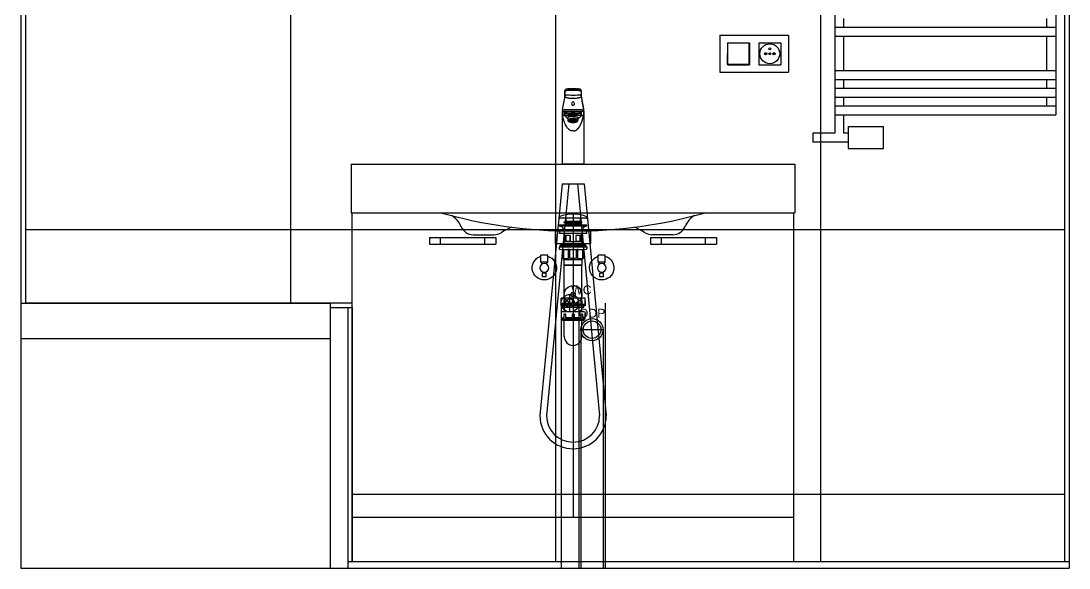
# Model space of a CAD drawing. Header units: millimetres. Extents: x 976 to 9349, y -714 to 2211.
# Drawn here: x 6241.8 to 6479.1, y 455.7 to 579.7 of the extents above; entities that cross this region are included whole.
import ezdxf

# ---------------------------------------------------------------- set-up
doc = ezdxf.new("R2010")
doc.units = ezdxf.units.MM
for name, color, linetype in [('Elektryka - obudowy', 174, 'Continuous'), ('Grzejniki', 12, 'Continuous'), ('Inst - odpływ', 35, 'Continuous'), ('Inst - woda', 220, 'Continuous'), ('Meble', 42, 'Continuous'), ('Meble wnętrze', 52, 'Continuous'), ('Płytki', 254, 'Continuous'), ('Usunięte', 10, 'Continuous'), ('Wbudowane', 175, 'Continuous'), ('Ściany', 7, 'Continuous')]:
    doc.layers.add(name, color=color, linetype=linetype)

# ---------------------------------------------------------------- blocks, each defined once
blk = doc.blocks.new('Z$W@#24350')
for p, q in [((5, 125), (5, 3.5)), ((55, 125), (55, 7.68)), ((7, 27.5), (7, 29.5)), ((53, 27.5), (53, 29.5)), ((5, 27.5), (55, 27.5)), ((5, 25.5), (55, 25.5)), ((7, 17.68), (7, 25.5)), ((53, 17.68), (53, 25.5)), ((5, 17.68), (55, 17.68)), ((5, 17.68), (55, 17.68)), ((5, 15.68), (55, 15.68)), ((7, 13.68), (7, 15.68)), ((53, 13.68), (53, 15.68)), ((5, 13.68), (55, 13.68)), ((5, 11.68), (55, 11.68)), ((5, 9.68), (55, 9.68)), ((7, 9.68), (7, 11.68)), ((53, 9.68), (53, 11.68)), ((5, 7.68), (55, 7.68)), ((7, 3.5), (7, 7.68)), ((7.96, 5), (15.96, 5)), ((7.96, 5), (7.96, 0)), ((15.96, 0), (15.96, 5)), ((0, 3.5), (0, 1.5)), ((5, 3.5), (0, 3.5)), ((7.96, 3.5), (7, 3.5)), ((7.96, 1.5), (0, 1.5)), ((7.96, 0), (15.96, 0)), ((7.96, 0), (15.96, 0))]:
    blk.add_line(p, q)
blk = doc.blocks.new('Z$W@#2421')
for p, q in [((0, 257.2), (0, 0)), ((237.3, 257.2), (237.3, 0)), ((0, 0), (237.3, 0))]:
    blk.add_line(p, q)
blk = doc.blocks.new('Z$W@#25874')
for p, q in [((0, 18), (0, 7)), ((0, 18), (100.5, 18)), ((100.5, 18), (100.5, 7)), ((0, 7), (100.5, 7)), ((50.05, 7), (50.45, 7)), ((46.25, 0), (46.25, 2.93)), ((54.25, 0), (54.25, 2.93)), ((27.67, 2), (32.38, 2)), ((46.25, 0), (54.25, 0)), ((72.83, 2), (68.12, 2))]:
    blk.add_line(p, q)
for centre, radius, start, end in [((50.25, 113.46), 110.61, 254.2627, 285.7373), ((20.25, 2), 5, 22.0243, 59.8717), ((80.25, 2), 5, 120.1283, 157.9757), ((27.67, 5), 3, 202.0243, 270), ((32.38, 5), 3, 270, 301.4397), ((50.15, -24.06), 31.06, 116.4959, 121.4397), ((50.35, -24.06), 31.06, 58.5603, 63.5041), ((68.12, 5), 3, 238.5603, 270), ((72.83, 5), 3, 270, 337.9757)]:
    blk.add_arc(centre, radius, start, end)
blk = doc.blocks.new('Z$W@#29170')
for p, q in [((0, 0), (0, 79)), ((0, 79), (100, 79)), ((50, 79), (50, 10)), ((100, 0), (100, 79)), ((17.5, 73.35), (32.5, 73.35)), ((17.5, 73.35), (17.5, 71.85)), ((17.5, 71.85), (32.5, 71.85)), ((20, 71.85), (20, 73.35)), ((30, 71.85), (30, 73.35)), ((32.5, 73.35), (32.5, 71.85)), ((67.5, 73.35), (82.5, 73.35)), ((67.5, 73.35), (67.5, 71.85)), ((67.5, 71.85), (82.5, 71.85)), ((70, 71.85), (70, 73.35)), ((80, 71.85), (80, 73.35)), ((82.5, 73.35), (82.5, 71.85)), ((0, 10), (100, 10)), ((0, 0), (100, 0))]:
    blk.add_line(p, q)
blk = doc.blocks.new('Z$W@#29424')
h = blk.add_hatch(color=256)
h.paths.add_polyline_path([(1.54, 2.25, 1), (1.06, 2.25, 1)])
h.paths.add_polyline_path([(3.44, 2.25, 1), (2.96, 2.25, 1)])
for centre, radius in [((2.25, 2.25), 2.25), ((1.3, 2.25), 0.24), ((2.25, 3.37), 0.24), ((3.2, 2.25), 0.24)]:
    blk.add_circle(centre, radius)
blk = doc.blocks.new('Z$W@#18702')
for p, q in [((0, 8.4), (15.5, 8.4)), ((0, 8.4), (0, 0)), ((15.5, 8.4), (15.5, 0)), ((1.7, 6.7), (1.7, 1.7)), ((1.7, 6.7), (6.7, 6.7)), ((1.7, 6.7), (1.7, 1.7)), ((1.7, 6.7), (6.7, 6.7)), ((1.75, 1.75), (1.8, 6.65)), ((1.8, 6.65), (6.6, 6.65)), ((6.65, 1.75), (6.6, 6.65)), ((6.7, 6.7), (6.7, 1.7)), ((6.7, 6.7), (6.7, 1.7)), ((8.8, 6.7), (8.8, 1.7)), ((8.8, 6.7), (13.8, 6.7)), ((13.8, 6.7), (13.8, 1.7)), ((11.1, 4.18), (11.5, 4.22)), ((11.28, 4.4), (11.32, 4)), ((0, 0), (15.5, 0)), ((1.7, 1.7), (6.7, 1.7)), ((1.7, 1.7), (6.7, 1.7)), ((1.75, 1.85), (6.65, 1.85)), ((1.75, 1.75), (6.65, 1.75)), ((8.8, 1.7), (13.8, 1.7))]:
    blk.add_line(p, q)
blk.add_circle((11.3, 4.2), 0.2)
blk.add_blockref('Z$W@#29424', (9.05, 1.95))
blk = doc.blocks.new('Z$W@#20518')
for p, q in [((0.64, 16.51), (0.68, 16.77)), ((0.69, 16.79), (0.65, 16.53)), ((4.35, 16.53), (4.31, 16.79)), ((4.36, 16.51), (4.32, 16.77)), ((0.64, 16.5), (0.64, 16.5)), ((4.36, 16.5), (4.36, 16.5)), ((4.95, 12.5), (4.38, 15.41)), ((0, 11.95), (0, 11.95)), ((0, 11.95), (0, 11)), ((0.02, 11.99), (0.02, 11.99)), ((0.1, 12.25), (0.14, 12.25)), ((0.14, 11.95), (0.14, 11)), ((0.19, 12), (0.64, 12)), ((0.59, 11.02), (0.59, 11.95)), ((0.59, 11.95), (0.59, 11.95)), ((2.5, 11.95), (0.59, 11.95)), ((0.64, 12), (4.36, 12)), ((4.41, 11.95), (2.5, 11.95)), ((4.36, 12), (4.81, 12)), ((4.41, 11.95), (4.41, 11.95)), ((4.41, 11.02), (4.41, 11.95)), ((4.86, 12.25), (4.9, 12.25)), ((4.86, 11.95), (4.86, 11)), ((4.99, 11.98), (4.99, 11.98)), ((5, 11.95), (5, 11.95)), ((5, 11), (5, 11.95)), ((0, 11), (0, 0)), ((4.41, 11.74), (0.59, 11.74)), ((0.59, 11.54), (0.93, 11.54)), ((0.59, 11.45), (0.89, 11.45)), ((1.9, 11.4), (0.59, 11.4)), ((1.81, 11.38), (0.59, 11.38)), ((1.31, 10.52), (1.31, 10.24)), ((1.47, 11.14), (1.4, 11.08)), ((1.4, 10.09), (1.4, 10.37)), ((1.4, 10.07), (1.4, 10.09)), ((1.4, 9.73), (1.4, 10.07)), ((1.6, 10.01), (1.6, 9.81)), ((1.87, 9.83), (1.65, 9.83)), ((1.87, 9.82), (1.65, 9.82)), ((1.65, 9.59), (1.73, 9.56)), ((1.9, 9.89), (1.68, 9.91)), ((1.89, 9.88), (1.68, 9.9)), ((1.68, 9.75), (1.68, 9.82)), ((1.88, 9.77), (1.68, 9.75)), ((1.89, 9.76), (1.68, 9.74)), ((1.95, 9.94), (1.76, 9.98)), ((1.76, 9.67), (1.76, 9.75)), ((1.93, 9.71), (1.76, 9.67)), ((1.96, 9.95), (1.77, 9.99)), ((1.94, 9.7), (1.77, 9.66)), ((1.87, 9.83), (1.87, 9.88)), ((1.87, 9.83), (1.87, 9.81)), ((1.89, 9.6), (1.89, 9.69)), ((2.03, 9.65), (1.89, 9.6)), ((2.05, 9.99), (1.9, 10.04)), ((1.9, 9.89), (1.9, 9.95)), ((2.04, 9.65), (1.91, 9.6)), ((2.06, 9.99), (1.92, 10.05)), ((1.96, 9.95), (1.96, 10.02)), ((2.23, 9.83), (1.98, 9.83)), ((2.22, 9.82), (1.98, 9.82)), ((2.04, 9.82), (2.04, 9.73)), ((2.24, 9.78), (2.04, 9.73)), ((2.25, 9.76), (2.05, 9.72)), ((2.06, 9.99), (2.06, 10.09)), ((2.25, 9.87), (2.06, 9.91)), ((2.07, 9.55), (2.07, 9.64)), ((2.16, 9.61), (2.07, 9.55)), ((2.18, 10.03), (2.08, 10.09)), ((2.27, 9.88), (2.08, 9.92)), ((2.17, 9.61), (2.08, 9.55)), ((2.2, 10.03), (2.1, 10.1)), ((2.2, 10.03), (2.2, 10.11)), ((2.22, 9.83), (2.22, 9.81)), ((2.22, 9.76), (2.22, 9.66)), ((2.33, 9.73), (2.22, 9.66)), ((2.23, 9.88), (2.23, 9.83)), ((2.35, 9.91), (2.24, 9.98)), ((2.36, 9.72), (2.25, 9.65)), ((2.38, 9.92), (2.27, 9.98)), ((2.27, 9.96), (2.27, 9.88)), ((2.27, 9.52), (2.27, 9.59)), ((2.32, 9.58), (2.27, 9.52)), ((2.33, 10.05), (2.28, 10.12)), ((2.34, 9.58), (2.29, 9.52)), ((2.35, 10.05), (2.3, 10.12)), ((2.35, 10.05), (2.35, 10.13)), ((2.36, 9.87), (2.45, 9.85)), ((2.38, 10), (2.38, 9.92)), ((2.41, 9.88), (2.47, 9.86)), ((2.45, 9.85), (2.45, 9.83)), ((2.47, 9.86), (2.47, 9.89)), ((2.47, 9.77), (2.47, 9.81)), ((2.48, 9.93), (2.48, 10)), ((2.48, 9.7), (2.48, 9.63)), ((2.49, 10.06), (2.49, 10.13)), ((2.49, 9.57), (2.49, 9.51)), ((2.51, 10.06), (2.51, 10.13)), ((2.51, 9.57), (2.51, 9.51)), ((2.52, 9.93), (2.52, 10)), ((2.52, 9.77), (2.52, 9.81)), ((2.52, 9.7), (2.52, 9.63)), ((2.53, 9.86), (2.53, 9.89)), ((2.59, 9.88), (2.53, 9.86)), ((2.64, 9.87), (2.55, 9.85)), ((2.55, 9.83), (2.55, 9.85)), ((2.62, 10), (2.62, 9.92)), ((2.62, 9.92), (2.72, 9.98)), ((2.64, 9.72), (2.75, 9.65)), ((2.65, 10.05), (2.65, 10.13)), ((2.65, 10.05), (2.7, 10.12)), ((2.65, 9.91), (2.76, 9.98)), ((2.66, 9.58), (2.71, 9.52)), ((2.67, 10.05), (2.72, 10.12)), ((2.67, 9.73), (2.78, 9.66)), ((2.68, 9.58), (2.73, 9.52)), ((2.73, 9.96), (2.73, 9.88)), ((2.73, 9.88), (2.92, 9.92)), ((2.73, 9.52), (2.73, 9.59)), ((2.75, 9.87), (2.94, 9.91)), ((2.75, 9.76), (2.95, 9.72)), ((2.76, 9.78), (2.96, 9.73)), ((2.77, 9.88), (2.77, 9.83)), ((2.77, 9.83), (3.02, 9.83)), ((2.77, 9.81), (2.77, 9.83)), ((2.77, 9.82), (3.02, 9.82)), ((2.78, 9.76), (2.78, 9.66)), ((2.8, 10.03), (2.8, 10.11)), ((2.8, 10.03), (2.9, 10.1)), ((2.82, 10.03), (2.92, 10.09)), ((2.82, 9.61), (2.92, 9.55)), ((2.84, 9.61), (2.93, 9.55)), ((2.93, 9.99), (2.93, 10.09)), ((2.93, 9.99), (3.08, 10.05)), ((2.93, 9.55), (2.93, 9.64)), ((2.95, 9.99), (3.1, 10.04)), ((2.96, 9.82), (2.96, 9.73)), ((2.96, 9.65), (3.09, 9.6)), ((2.97, 9.65), (3.11, 9.6)), ((3.04, 9.95), (3.04, 10.02)), ((3.04, 9.95), (3.23, 9.99)), ((3.05, 9.94), (3.24, 9.98)), ((3.06, 9.7), (3.23, 9.66)), ((3.07, 9.71), (3.24, 9.67)), ((4.41, 11.4), (3.1, 11.4)), ((3.1, 9.89), (3.1, 9.95)), ((3.1, 9.89), (3.32, 9.91)), ((3.11, 9.88), (3.32, 9.9)), ((3.11, 9.76), (3.32, 9.74)), ((3.11, 9.6), (3.11, 9.69)), ((3.12, 9.83), (3.12, 9.88)), ((3.12, 9.83), (3.35, 9.83)), ((3.12, 9.81), (3.12, 9.83)), ((3.12, 9.82), (3.35, 9.82)), ((3.12, 9.77), (3.32, 9.75)), ((4.41, 11.38), (3.19, 11.38)), ((3.24, 9.67), (3.24, 9.75)), ((3.27, 9.56), (3.35, 9.59)), ((3.32, 9.75), (3.32, 9.82)), ((3.4, 9.81), (3.4, 10.01)), ((3.6, 11.08), (3.53, 11.14)), ((3.6, 10.09), (3.6, 10.37)), ((3.6, 10.07), (3.6, 10.09)), ((3.6, 9.73), (3.6, 10.07)), ((3.69, 10.24), (3.69, 10.52)), ((3.92, 11.63), (3.95, 11.62)), ((4.07, 11.54), (4.41, 11.54)), ((4.11, 11.45), (4.41, 11.45)), ((5, 0), (5, 11)), ((5, 0), (0, 0))]:
    blk.add_line(p, q)
for centre, radius, start, end in [((-7.98, 15.95), 8.62, 356.5795, 358.6095), ((0.44, 15.44), 0.183, 347.1801, 359.8156), ((-80.5, 16.89), 81.15, 359.1901, 359.7284), ((0.69, 16.5), 0.0495, 171.0221, 179.4698), ((-196.29, 17.87), 196.98, 359.3672, 359.589), ((2.5, 50.92), 35.27, 267.0452, 270.0066), ((2.5, 50.95), 35.3, 269.9945, 272.9537), ((200.46, 17.8), 196.15, 180.394, 180.6168), ((4.31, 16.5), 0.0495, 0.7416, 8.978), ((190.15, 17.78), 185.79, 180.3933, 180.6284), ((12.23, 15.91), 7.87, 181.2674, 183.5083), ((4.61, 15.44), 0.235, 180.3966, 192.3432), ((0.05, 11.95), 0.0459, 106.5926, 184.5187), ((0.66, 12.38), 0.618, 167.9971, 176.8535), ((0.55, 12.37), 0.511, 175.5338, 184.209), ((2.5, 11.36), 2.45, 158.5015, 164.8573), ((0.19, 11.95), 0.0485, 91.869, 181.7561), ((2.5, 11.36), 2.45, 15.1427, 21.4985), ((4.88, 8.04), 3.96, 88.9415, 90.9118), ((4.81, 11.95), 0.049, 358.7771, 87.5479), ((4.35, 12.38), 0.615, 3.2103, 11.9569), ((4.95, 11.95), 0.0498, 69.8781, 89.9914), ((4.45, 12.37), 0.508, 355.8532, 4.7737), ((4.95, 11.95), 0.046, 355.5708, 73.4198), ((0.28, -47.32), 58.32, 89.823, 90.138), ((0.51, 11), 0.0484, 181.906, 193.6818), ((1.32, -167.23), 178.25, 89.6193, 90.233), ((1.15, 469.98), 458.99, 269.9307, 270.1679), ((2.5, 12.32), 2.32, 215.0915, 218.1672), ((0.61, 11.48), 0.1, 270, 311.4096), ((2.5, 12.32), 2.32, 218.1672, 220.098), ((2.5, 12.32), 2.32, 220.098, 222.7031), ((2.5, 12.32), 2.32, 222.7031, 232.7215), ((1.09, 11.43), 0.2, 93, 178.1439), ((1.09, 11.43), 0.2, 177.6713, 179.9994), ((1.09, 11.17), 0.2, 180, 194.1616), ((1.09, 11.17), 0.2, 180.1819, 180.6505), ((1.09, 11.17), 0.2, 192.8648, 194.4052), ((2.5, 12.32), 2.32, 232.7215, 239.0421), ((1.77, 9.83), 0.119, 178.2011, 181.7989), ((1.96, 9.83), 0.0878, 177.554, 180), ((2.5, 9.2), 0.733, 88.6316, 91.3684), ((2.5, 11.03), 1.4, 269.2842, 270.7158), ((2.5, 8.39), 1.67, 89.6565, 90.3435), ((2.5, 11.78), 2.27, 269.7475, 270.2525), ((3.57, -81.23), 92.25, 89.4809, 90.6667), ((3.04, 9.83), 0.0878, 0, 2.446), ((3.23, 9.83), 0.119, 358.2011, 1.7989), ((2.5, 12.32), 2.32, 300.9571, 305.2578), ((2.5, 12.32), 2.32, 305.2578, 307.278), ((2.5, 12.32), 2.32, 307.278, 317.2965), ((3.91, 11.43), 0.2, 1.8561, 87), ((3.91, 11.17), 0.2, 320.6652, 360), ((3.91, 11.43), 0.2, 359.9904, 2.3287), ((2.5, 12.32), 2.32, 317.2965, 319.9523), ((2.5, 12.32), 2.32, 319.9523, 321.7065), ((4.38, 11.48), 0.1, 228.5904, 270), ((2.5, 12.32), 2.32, 321.7065, 324.9085), ((4.36, 11.02), 0.0484, 324.8089, 0.3249), ((4.37, 11.01), 0.0415, 326.9045, 355.9878), ((4.49, 11), 0.049, 346.3516, 358.037), ((4.76, -276.88), 287.88, 89.981, 90.0448)]:
    blk.add_arc(centre, radius, start, end)
for centre, major_axis, ratio, start_param, end_param in [((0.05, 11.95), (0.0353, -0.0355), 0.997523, 2.36032, 2.673084), ((2.5, 12.24), (-2.43, 0), 0.026177, 3.381498, 6.04328), ((2.5, 13.73), (0, -0.372), 0.900028, 1.570796, 4.712389), ((4.95, 11.95), (-0.0353, -0.0356), 0.994209, 3.612256, 3.92506), ((2.5, 9.6), (1.18, -0.7), 0.283658, 2.906058, 3.71371), ((2.5, 10.9), (-1.2, 0), 0.374607, 3.410231, 6.014782), ((2.5, 11.07), (1.15, 0), 0.374607, 3.141593, 3.216053), ((2.5, 11.04), (1.12, 0), 0.374607, 0.032033, 3.10956), ((2.5, 9.91), (-1.19, 0), 0.374607, 3.545419, 5.879359), ((2.5, 9.9), (1.19, 0), 0.374607, 3.530354, 3.916702), ((2.5, 9.84), (-1.07, 0), 0.374607, 0, 4.240349), ((2.5, 9.84), (-1.07, 0), 0.374607, 5.195623, 6.283185), ((2.5, 10.97), (1.12, 0), 0.374607, 0.415914, 2.725679), ((2.5, 10.78), (-1.2, 0), 0.374607, 3.710852, 5.713971), ((2.5, 9.84), (-1.08, 0), 0.374607, 0.388292, 2.765558), ((2.5, 10.09), (-0.939, 0), 0.374607, 0.258502, 0.287956), ((2.5, 9.83), (-0.85, 0), 0.374607, 6.033151, 6.27142), ((2.5, 9.83), (-0.85, 0), 0.374607, 0.011765, 0.250034), ((2.5, 10.73), (1.12, 0), 0.374607, 0.738329, 2.403507), ((2.5, 9.83), (-0.85, 0), 0.374607, -0.38943, -0.273564), ((2.5, 9.83), (-0.85, 0), 0.374607, -0.273564, -0.250034), ((2.5, 9.83), (-0.85, 0), 0.374607, 0.250034, 0.273564), ((2.5, 9.83), (-0.85, 0), 0.374607, 0.273564, 0.511834), ((2.5, 9.83), (-0.85, 0), 0.374607, 0.511834, 0.535364), ((2.5, 9.83), (-0.85, 0), 0.374607, 0.535364, 0.773633), ((2.5, 10.65), (1.2, 0), 0.374607, 0.951584, 2.188942), ((2.5, 9.83), (-0.625, 0), 0.374607, -0.2778, -0.245799), ((2.5, 9.83), (-0.85, 0), 0.374607, 0.773633, 0.797163), ((2.5, 10.63), (-1.19, 0), 0.374607, 4.196659, 5.226976), ((2.5, 9.83), (-0.85, 0), 0.374607, 0.797163, 1.035433), ((2.5, 9.83), (-0.625, 0), 0.374607, -0.539599, -0.507598), ((2.5, 9.84), (-1.07, 0), 0.374607, 4.240349, 5.195623), ((2.5, 9.83), (-0.525, 0), 0.374607, 0.490259, 0.556938), ((2.5, 9.83), (-0.625, 0), 0.374607, -0.801399, -0.769397), ((2.5, 9.83), (-0.85, 0), 0.374607, 1.035433, 1.058963), ((2.5, 9.83), (-0.85, 0), 0.374607, 1.058963, 1.297232), ((2.5, 9.83), (-0.625, 0), 0.374607, -1.063198, -1.031197), ((2.5, 9.83), (0.275, 0), 0.374607, 3.077913, 3.141593), ((2.5, 9.83), (-0.525, 0), 0.374607, 1.013858, 1.080537), ((2.5, 9.83), (-0.275, 0), 0.374607, -0.587278, -0.459919), ((2.5, 9.83), (-0.85, 0), 0.374607, 1.297232, 1.320762), ((2.5, 9.83), (-0.85, 0), 0.374607, 1.320762, 1.559031), ((2.5, 9.83), (-0.625, 0), 0.374607, -1.324998, -1.292996), ((2.5, 9.83), (-0.275, 0), 0.374607, -1.110877, -0.983518), ((2.5, 9.85), (-0.052, 0), 0.374607, 5.257664, 6.261509), ((2.5, 9.85), (-0.215, 0), 0.374607, 1.454254, 1.687339), ((2.5, 9.83), (0.85, 0), 0.374607, 4.724154, 4.962423), ((2.5, 9.85), (0.052, 0), 0.374607, 0.021676, 1.025521), ((2.5, 9.83), (0.275, 0), 0.374607, 0.983518, 1.110877), ((2.5, 9.83), (0.625, 0), 0.374607, 1.292996, 1.324998), ((2.5, 9.83), (0.85, 0), 0.374607, -1.320762, -1.297232), ((2.5, 9.83), (0.275, 0), 0.374607, 0.459919, 0.587278), ((2.5, 9.83), (0.85, 0), 0.374607, -1.297232, -1.058963), ((2.5, 9.83), (0.525, 0), 0.374607, -1.080537, -1.013858), ((2.5, 9.83), (-0.275, 0), 0.374607, 3.141593, 3.205272), ((2.5, 9.83), (0.625, 0), 0.374607, 1.031197, 1.063198), ((2.5, 9.83), (0.85, 0), 0.374607, -1.058963, -1.035433), ((2.5, 9.83), (0.625, 0), 0.374607, 0.769397, 0.801399), ((2.5, 9.83), (0.85, 0), 0.374607, -1.035433, -0.797163), ((2.5, 9.83), (0.525, 0), 0.374607, -0.556938, -0.490259), ((2.5, 9.83), (0.625, 0), 0.374607, 0.507598, 0.539599), ((2.5, 9.83), (0.85, 0), 0.374607, -0.797163, -0.773633), ((2.5, 9.83), (0.625, 0), 0.374607, 0.245799, 0.2778), ((2.5, 9.83), (0.85, 0), 0.374607, -0.773633, -0.535364), ((2.5, 9.83), (0.85, 0), 0.374607, -0.535364, -0.511834), ((2.5, 9.83), (0.85, 0), 0.374607, -0.511834, -0.273564), ((2.5, 9.83), (0.85, 0), 0.374607, 0.273564, 0.38943), ((2.5, 9.83), (0.85, 0), 0.374607, 0.250034, 0.273564), ((2.5, 9.83), (0.85, 0), 0.374607, 0.011765, 0.250034), ((2.5, 9.83), (0.85, 0), 0.374607, 6.033151, 6.27142), ((2.5, 9.83), (0.85, 0), 0.374607, -0.273564, -0.250034), ((2.5, 9.9), (1.19, 0), 0.374607, -0.775109, -0.388761), ((2.5, 10.09), (0.939, 0), 0.374607, -0.287956, -0.258434), ((2.5, 9.6), (-1.18, -0.7), 0.283658, 2.569475, 3.377127), ((2.5, 11.07), (1.15, 0), 0.374607, 6.208725, 6.283185)]:
    blk.add_ellipse(centre, major_axis=major_axis, ratio=ratio, start_param=start_param, end_param=end_param)
for centre, major_axis in [((2.5, 9.84), (-1.01, 0)), ((2.5, 9.81), (0.9, 0)), ((2.5, 9.81), (-0.87, 0)), ((2.5, 9.81), (0.625, 0)), ((2.5, 9.81), (-0.525, 0)), ((2.5, 9.81), (-0.275, 0)), ((2.5, 9.81), (-0.215, 0)), ((2.5, 9.83), (-0.052, 0))]:
    blk.add_ellipse(centre, major_axis=major_axis, ratio=0.374607)
for points, degree, knots in [([(0.64, 16.51), (0.64, 16.55), (0.69, 16.58), (0.83, 16.63), (0.89, 16.64), (1.02, 16.67), (1.1, 16.69), (1.36, 16.73), (1.57, 16.75), (2.01, 16.77), (2.26, 16.78), (2.62, 16.78), (2.74, 16.78), (2.98, 16.77), (3.1, 16.77), (3.32, 16.75), (3.43, 16.74), (3.63, 16.72), (3.73, 16.71), (3.9, 16.69), (3.98, 16.67), (4.11, 16.64), (4.17, 16.63), (4.26, 16.59), (4.3, 16.58), (4.34, 16.55), (4.36, 16.53), (4.36, 16.51)], 3, [0.0026707, 0.0026707, 0.0026707, 0.0026707, 0.125, 0.125, 0.1875, 0.1875, 0.25, 0.25, 0.375, 0.375, 0.5, 0.5, 0.5625, 0.5625, 0.625, 0.625, 0.6875, 0.6875, 0.75, 0.75, 0.8125, 0.8125, 0.875, 0.875, 0.9375, 0.9375, 0.9973776, 0.9973776, 0.9973776, 0.9973776]), ([(1.81, 17.06), (1.8, 17.06), (1.76, 17.06), (1.7, 17.05), (1.62, 17.05), (1.55, 17.04), (1.48, 17.03), (1.41, 17.02), (1.34, 17.02), (1.28, 17.01), (1.22, 17), (1.16, 16.99), (1.1, 16.98), (1.05, 16.97), (1, 16.96), (0.95, 16.95), (0.91, 16.93), (0.87, 16.92), (0.83, 16.91), (0.8, 16.9), (0.77, 16.88), (0.75, 16.86), (0.72, 16.85), (0.71, 16.83), (0.7, 16.81), (0.69, 16.8), (0.69, 16.79), (0.68, 16.78), (0.68, 16.78), (0.68, 16.78)], 3, [0, 0, 0, 0, 0.019076, 0.060416, 0.10155, 0.142446, 0.183195, 0.224092, 0.265275, 0.306719, 0.348394, 0.390267, 0.432304, 0.474474, 0.51675, 0.559119, 0.601583, 0.644171, 0.686951, 0.730026, 0.77313, 0.817599, 0.862942, 0.900184, 0.932697, 0.961898, 0.9761, 0.988545, 1, 1, 1, 1]), ([(4.32, 16.46), (4.32, 16.47), (4.3, 16.49), (4.26, 16.52), (4.22, 16.54), (4.13, 16.57), (4.08, 16.59), (3.94, 16.62), (3.87, 16.63), (3.62, 16.67), (3.41, 16.69), (2.98, 16.72), (2.74, 16.72), (2.38, 16.72), (2.26, 16.72), (2.03, 16.72), (1.92, 16.71), (1.7, 16.7), (1.59, 16.69), (1.39, 16.67), (1.3, 16.66), (1.13, 16.63), (1.06, 16.62), (0.93, 16.59), (0.87, 16.57), (0.78, 16.54), (0.74, 16.52), (0.7, 16.49), (0.68, 16.47), (0.68, 16.46)], 3, [0, 0, 0, 0, 0.0625, 0.0625, 0.125, 0.125, 0.1875, 0.1875, 0.25, 0.25, 0.375, 0.375, 0.5, 0.5, 0.5625, 0.5625, 0.625, 0.625, 0.6875, 0.6875, 0.75, 0.75, 0.8125, 0.8125, 0.875, 0.875, 0.9375, 0.9375, 1, 1, 1, 1]), ([(4.32, 16.77), (4.31, 16.79), (4.3, 16.81), (4.26, 16.84), (4.22, 16.86), (4.13, 16.89), (4.07, 16.91), (3.94, 16.94), (3.86, 16.95), (3.61, 16.99), (3.41, 17), (2.98, 17.03), (2.74, 17.04), (2.38, 17.04), (2.26, 17.03), (2.03, 17.03), (1.92, 17.02), (1.7, 17.01), (1.59, 17), (1.4, 16.98), (1.3, 16.97), (1.05, 16.94), (0.92, 16.91), (0.75, 16.85), (0.7, 16.82), (0.69, 16.79)], 3, [0, 0, 0, 0, 0.0625, 0.0625, 0.125, 0.125, 0.1875, 0.1875, 0.25, 0.25, 0.375, 0.375, 0.5, 0.5, 0.5625, 0.5625, 0.625, 0.625, 0.6875, 0.6875, 0.75, 0.75, 0.875, 0.875, 0.981561, 0.981561, 0.981561, 0.981561]), ([(1.81, 17.06), (1.82, 17.06), (1.82, 17.06), (2.04, 17.07), (2.27, 17.08), (2.61, 17.08), (2.73, 17.08), (2.96, 17.07), (3.07, 17.07), (3.26, 17.05), (3.34, 17.05), (3.41, 17.04)], 3, [0.3731924, 0.3731924, 0.3731924, 0.3731924, 0.375, 0.375, 0.5, 0.5, 0.5625, 0.5625, 0.625, 0.625, 0.673548, 0.673548, 0.673548, 0.673548]), ([(4.32, 16.78), (4.32, 16.78), (4.31, 16.78), (4.31, 16.8), (4.3, 16.82), (4.29, 16.84), (4.27, 16.85), (4.25, 16.87), (4.22, 16.88), (4.19, 16.9), (4.16, 16.91), (4.12, 16.93), (4.08, 16.94), (4.03, 16.95), (3.99, 16.96), (3.94, 16.97), (3.88, 16.98), (3.83, 16.99), (3.77, 17), (3.7, 17.01), (3.64, 17.02), (3.57, 17.03), (3.5, 17.03), (3.45, 17.04), (3.42, 17.04), (3.42, 17.04)], 3, [0, 0, 0, 0, 0.0064, 0.04567, 0.08734, 0.127735, 0.168341, 0.214115, 0.264534, 0.316313, 0.367396, 0.417718, 0.467439, 0.516678, 0.5655, 0.613923, 0.661943, 0.709541, 0.756694, 0.803395, 0.850158, 0.897052, 0.944238, 0.991672, 1, 1, 1, 1]), ([(0.68, 15.69), (0.68, 15.64), (0.66, 15.59), (0.63, 15.5), (0.62, 15.47), (0.62, 15.43)], 3, [0, 0, 0, 0, 0.5, 0.5, 0.9501233, 0.9501233, 0.9501233, 0.9501233]), ([(0.62, 15.36), (0.62, 15.36), (0.62, 15.38), (0.62, 15.39), (0.62, 15.4)], 3, [0.93253152, 0.93253152, 0.93253152, 0.93253152, 0.94179482, 0.97733394, 0.97733394, 0.97733394, 0.97733394]), ([(2.5, 14.83), (2.5, 14.83), (2.48, 14.83), (2.34, 14.83), (2.13, 14.84), (1.88, 14.86), (1.7, 14.88), (1.52, 14.91), (1.31, 14.95), (1.07, 15.02), (0.85, 15.11), (0.72, 15.2), (0.66, 15.27), (0.63, 15.31), (0.62, 15.35), (0.62, 15.36)], 3, [0, 0, 0, 0, 0.0001601, 0.013885, 0.1383322, 0.2007896, 0.2632471, 0.3259081, 0.388569, 0.5140823, 0.6397244, 0.7652065, 0.8244941, 0.8832568, 0.9325315, 0.9325315, 0.9325315, 0.9325315]), ([(4.38, 15.42), (4.38, 15.42), (4.39, 15.38), (4.37, 15.32), (4.32, 15.24), (4.25, 15.17), (4.11, 15.09), (3.91, 15.02), (3.72, 14.96), (3.52, 14.92), (3.29, 14.88), (3.04, 14.86), (2.85, 14.84), (2.69, 14.84), (2.58, 14.83), (2.53, 14.83), (2.5, 14.83)], 3, [0, 0, 0, 0, 0.013688, 0.13744, 0.199859, 0.262484, 0.387994, 0.513659, 0.576516, 0.63929, 0.764355, 0.826785, 0.889216, 0.95154, 0.975767, 1, 1, 1, 1]), ([(4.38, 15.42), (4.38, 15.43), (4.38, 15.44), (4.37, 15.46), (4.37, 15.47), (4.37, 15.5), (4.36, 15.52), (4.34, 15.57), (4.34, 15.59), (4.33, 15.64), (4.32, 15.67), (4.32, 15.69)], 3, [0, 0, 0, 0, 0.125, 0.125, 0.25, 0.25, 0.5, 0.5, 0.75, 0.75, 1, 1, 1, 1]), ([(0.04, 12.33), (0.04, 12.32), (0.04, 12.31), (0.04, 12.29), (0.05, 12.28), (0.06, 12.27), (0.07, 12.26), (0.08, 12.25), (0.09, 12.25), (0.1, 12.25), (0.1, 12.25)], 3, [0, 0, 0, 0, 0.125485, 0.332541, 0.485528, 0.616498, 0.73763, 0.867428, 0.99162, 1, 1, 1, 1]), ([(0.05, 12), (0.05, 12), (0.06, 12), (0.07, 12), (0.08, 12), (0.12, 12), (0.19, 12)], 2, [0, 0, 0, 0.25, 0.25, 0.5, 0.5, 1, 1, 1]), ([(0.59, 11.95), (0.59, 11.96), (0.6, 11.98), (0.61, 11.99), (0.63, 12), (0.64, 12)], 3, [0, 0, 0, 0, 0.5, 0.5, 1, 1, 1, 1]), ([(2.17, 13.73), (2.17, 13.72), (2.17, 13.72), (2.18, 13.64), (2.2, 13.56), (2.23, 13.5)], 3, [0.2436404, 0.2436404, 0.2436404, 0.2436404, 0.25, 0.25, 0.3522261, 0.3522261, 0.3522261, 0.3522261]), ([(2.23, 13.5), (2.24, 13.48), (2.25, 13.47), (2.29, 13.42), (2.32, 13.38), (2.4, 13.33), (2.45, 13.32), (2.55, 13.32), (2.6, 13.33), (2.68, 13.38), (2.71, 13.42), (2.75, 13.47), (2.76, 13.48), (2.77, 13.5)], 3, [0.3522261, 0.3522261, 0.3522261, 0.3522261, 0.375, 0.375, 0.4375, 0.4375, 0.5, 0.5, 0.5625, 0.5625, 0.625, 0.625, 0.6482126, 0.6482126, 0.6482126, 0.6482126]), ([(2.77, 13.5), (2.8, 13.56), (2.82, 13.64), (2.82, 13.72), (2.82, 13.72), (2.82, 13.73)], 3, [0.6482126, 0.6482126, 0.6482126, 0.6482126, 0.75, 0.75, 0.75622, 0.75622, 0.75622, 0.75622]), ([(4.36, 12), (4.37, 12), (4.38, 11.99), (4.4, 11.98), (4.41, 11.96), (4.41, 11.95)], 3, [0, 0, 0, 0, 0.5, 0.5, 1, 1, 1, 1]), ([(4.9, 12.25), (4.9, 12.25), (4.91, 12.25), (4.92, 12.25), (4.93, 12.26), (4.94, 12.27), (4.95, 12.28), (4.96, 12.29), (4.96, 12.31), (4.96, 12.32), (4.96, 12.33)], 3, [0, 0, 0, 0, 0.011953, 0.132539, 0.26172, 0.385903, 0.512636, 0.652945, 0.8199, 1, 1, 1, 1]), ([(2.5, 7.5), (2.47, 7.5), (2.4, 7.5), (2.3, 7.51), (2.21, 7.53), (2.11, 7.56), (2.01, 7.59), (1.86, 7.66), (1.67, 7.78), (1.45, 7.96), (1.25, 8.18), (1.02, 8.48), (0.79, 8.89), (0.62, 9.28), (0.53, 9.54), (0.47, 9.71), (0.37, 10.02), (0.27, 10.38), (0.19, 10.73), (0.16, 10.91), (0.14, 11)], 3, [0, 0, 0, 0, 0.020145, 0.040425, 0.060949, 0.081821, 0.103143, 0.125008, 0.184476, 0.249931, 0.309364, 0.374919, 0.499874, 0.624886, 0.656145, 0.687405, 0.749922, 0.874957, 0.937481, 1, 1, 1, 1]), ([(2.5, 10.77), (2.39, 10.77), (2.29, 10.77), (2.09, 10.76), (1.99, 10.75), (1.71, 10.71), (1.56, 10.67), (1.34, 10.57), (1.28, 10.51), (1.27, 10.42), (1.28, 10.39), (1.31, 10.36)], 3, [0, 0, 0, 0, 0.125, 0.125, 0.25, 0.25, 0.5, 0.5, 0.75, 0.75, 0.8691703, 0.8691703, 0.8691703, 0.8691703]), ([(2.5, 7.5), (2.6, 7.5), (2.8, 7.52), (3.03, 7.59), (3.28, 7.72), (3.54, 7.93), (3.78, 8.21), (3.96, 8.46), (4.11, 8.7), (4.24, 8.97), (4.36, 9.23), (4.46, 9.48), (4.55, 9.77), (4.64, 10.05), (4.71, 10.32), (4.77, 10.54), (4.81, 10.73), (4.84, 10.87), (4.85, 10.96), (4.86, 11)], 6, [0, 0, 0, 0, 0, 0, 0, 0.124771, 0.24198, 0.296993, 0.355535, 0.423178, 0.479877, 0.533835, 0.620794, 0.694291, 0.737046, 0.794752, 0.88218, 0.94109, 1, 1, 1, 1, 1, 1, 1]), ([(2.5, 10.77), (2.61, 10.77), (2.71, 10.77), (2.91, 10.76), (3.01, 10.75), (3.29, 10.71), (3.44, 10.67), (3.66, 10.57), (3.72, 10.51), (3.73, 10.42), (3.72, 10.39), (3.69, 10.36)], 3, [0, 0, 0, 0, 0.125, 0.125, 0.25, 0.25, 0.5, 0.5, 0.75, 0.75, 0.86917, 0.86917, 0.86917, 0.86917]), ([(4.4, 10.99), (4.4, 10.99), (4.4, 10.99), (4.4, 10.99), (4.4, 10.99), (4.4, 10.99)], 3, [0.89292728, 0.89292728, 0.89292728, 0.89292728, 0.90625, 0.90625, 0.91214376, 0.91214376, 0.91214376, 0.91214376])]:
    blk.add_open_spline(points, degree=degree, knots=knots)
for points in [[(0.62, 15.36), (0.42, 14.35), (0.23, 13.36), (0.04, 12.38)], [(0.64, 16.51), (0.64, 16.51), (0.64, 16.51), (0.64, 16.51)], [(4.36, 16.51), (4.36, 16.51), (4.36, 16.51), (4.36, 16.51)], [(4.96, 12.38), (4.77, 13.36), (4.58, 14.35), (4.38, 15.36)], [(0.14, 12.25), (0.14, 12.25), (0.14, 12.25), (0.14, 12.25)], [(4.86, 12.25), (4.86, 12.25), (4.86, 12.25), (4.86, 12.25)], [(0.6, 10.99), (0.6, 10.99), (0.6, 10.99), (0.6, 10.99)], [(0.89, 11.17), (0.89, 11.17), (0.89, 11.17), (0.89, 11.17)], [(4.06, 11.04), (4.06, 11.04), (4.06, 11.04), (4.06, 11.04)], [(4.11, 11.17), (4.11, 11.17), (4.11, 11.17), (4.11, 11.17)], [(4.41, 11.02), (4.41, 11.02), (4.41, 11.02), (4.41, 11.02)]]:
    blk.add_open_spline(points, degree=3)
blk = doc.blocks.new('Z$W@#14109')
for p, q in [((0, 10.91), (0, 10.84)), ((0.09, 10.75), (0.22, 10.73)), ((6.23, 10.73), (0.22, 10.73)), ((1.53, 9.86), (1.2, 9.83)), ((1.2, 9.73), (1.53, 9.7)), ((1.57, 9.97), (1.53, 9.86)), ((4.92, 9.86), (1.53, 9.86)), ((4.92, 9.7), (1.53, 9.7)), ((1.53, 9.7), (1.57, 9.59)), ((1.56, 10.73), (1.57, 10.71)), ((1.72, 9.5), (1.57, 9.49)), ((4.88, 10.71), (1.57, 10.71)), ((1.57, 10.71), (1.57, 10)), ((4.88, 10), (1.57, 10)), ((1.61, 9.56), (4.84, 9.56)), ((1.72, 9.56), (1.72, 9.5)), ((4.74, 9.5), (1.72, 9.5)), ((4.74, 9.5), (4.74, 9.56)), ((4.88, 9.49), (4.74, 9.5)), ((4.88, 10.71), (4.89, 10.73)), ((4.88, 10), (4.88, 10.71)), ((4.92, 9.86), (4.88, 9.97)), ((4.88, 9.59), (4.92, 9.7)), ((5.25, 9.83), (4.92, 9.86)), ((4.92, 9.7), (5.25, 9.73)), ((6.23, 10.73), (6.36, 10.75)), ((6.45, 10.84), (6.45, 10.91)), ((6.33, 9.04), (0.12, 9.04)), ((6.33, 9.04), (0.12, 9.04)), ((0.12, 9.04), (0.31, 8.96)), ((0.13, 7.84), (6.33, 7.84)), ((0.13, 7.84), (0.13, 7.24)), ((6.33, 7.24), (0.13, 7.24)), ((6.3, 9.19), (0.15, 9.19)), ((6.14, 8.96), (0.31, 8.96)), ((0.34, 8.96), (0.34, 8.94)), ((6.12, 8.94), (0.34, 8.94)), ((1.18, 7.87), (1.18, 7.84)), ((1.23, 7.24), (1.23, 5.37)), ((4.88, 9.49), (1.57, 9.49)), ((1.57, 9.49), (1.57, 9.33)), ((4.88, 9.33), (1.57, 9.33)), ((1.57, 9.33), (1.62, 9.28)), ((4.83, 9.28), (1.62, 9.28)), ((2.13, 9.28), (2.13, 9.19)), ((4.33, 9.19), (4.33, 9.28)), ((4.83, 9.28), (4.88, 9.33)), ((4.88, 9.33), (4.88, 9.49)), ((5.22, 5.37), (5.22, 7.24)), ((5.28, 7.84), (5.28, 7.87)), ((6.12, 8.94), (6.12, 8.96)), ((6.14, 8.96), (6.33, 9.04)), ((6.33, 7.24), (6.33, 7.84)), ((5.29, 5.37), (1.16, 5.37)), ((1.16, 5.37), (1.16, 4.65)), ((1.33, 6.79), (1.33, 5.55)), ((2.58, 6.79), (1.33, 6.79)), ((1.33, 5.55), (2.58, 5.55)), ((1.59, 6.79), (1.59, 5.55)), ((2.57, 6.79), (2.57, 5.55)), ((2.57, 6.79), (2.57, 5.55)), ((2.58, 5.55), (2.58, 6.79)), ((2.58, 5.55), (2.58, 6.79)), ((3.88, 6.79), (3.88, 5.55)), ((5.12, 6.79), (3.88, 6.79)), ((3.88, 5.55), (5.12, 5.55)), ((4.86, 5.55), (4.86, 6.79)), ((4.86, 6.79), (4.86, 5.55)), ((4.86, 6.74), (4.86, 5.55)), ((4.86, 6.74), (4.86, 5.55)), ((4.86, 5.55), (4.86, 6.73)), ((5.12, 5.55), (5.12, 6.79)), ((5.29, 4.65), (5.29, 5.37)), ((0.05, 4.27), (6.4, 4.27)), ((0.05, 4.27), (0.05, 3.9)), ((0.17, 3.75), (0.77, 3.64)), ((0.23, 4.5), (6.23, 4.5)), ((0.23, 4.5), (0.23, 4.27)), ((5.83, 4.65), (0.63, 4.65)), ((0.64, 3.67), (5.81, 3.67)), ((0.9, 3.67), (0.77, 3.67)), ((0.94, 1.73), (0.94, 3.47)), ((0.94, 3.47), (0.94, 3.47)), ((0.94, 3.47), (0.94, 3.47)), ((1.04, 3.47), (1.04, 1.73)), ((1.04, 3.47), (1.04, 3.47)), ((2.39, 3.67), (2.08, 3.67)), ((2.18, 1.73), (2.18, 3.47)), ((2.18, 3.47), (2.18, 3.47)), ((2.41, 3.47), (2.41, 1.73)), ((2.41, 3.47), (2.41, 3.47)), ((4.04, 1.73), (4.04, 3.47)), ((4.04, 3.47), (4.04, 3.47)), ((4.37, 3.67), (4.06, 3.67)), ((4.27, 3.47), (4.27, 1.73)), ((4.27, 3.47), (4.27, 3.47)), ((5.41, 1.73), (5.41, 3.47)), ((5.41, 3.47), (5.41, 3.47)), ((5.51, 3.47), (5.51, 1.73)), ((5.51, 3.47), (5.51, 3.47)), ((5.51, 3.47), (5.51, 3.47)), ((5.68, 3.67), (5.55, 3.67)), ((5.68, 3.64), (6.28, 3.75)), ((5.68, 3.67), (5.68, 3.64)), ((6.23, 4.27), (6.23, 4.5)), ((6.4, 3.9), (6.4, 4.27)), ((0.94, 1.73), (0.94, 1.59)), ((0.94, 1.73), (1.04, 1.73)), ((0.94, 1.59), (1.16, 1.37)), ((1.16, 1.37), (5.3, 1.37)), ((1.16, 1.37), (1.16, 0.14)), ((1.16, 0.14), (5.3, 0.14)), ((1.16, 0.14), (1.23, 0.1)), ((5.22, 0.1), (1.23, 0.1)), ((5.22, 0), (1.23, 0)), ((1.28, 0.1), (1.28, 0)), ((5.18, 0), (1.28, 0)), ((2.18, 1.73), (2.41, 1.73)), ((4.04, 1.73), (4.27, 1.73)), ((5.18, 0), (5.18, 0.1)), ((5.22, 0.1), (5.3, 0.14)), ((5.3, 1.37), (5.51, 1.59)), ((5.3, 0.14), (5.3, 1.37)), ((5.41, 1.73), (5.51, 1.73)), ((5.51, 1.73), (5.51, 1.59))]:
    blk.add_line(p, q)
for centre, radius, start, end in [((0.14, 10.91), 0.14, 112.986, 180), ((0.1, 10.84), 0.1, 180, 262), ((3.23, 3.64), 8.04, 67.014, 112.986), ((1.21, 9.78), 0.05, 94.5, 265.5), ((1.61, 9.95), 0.05, 90, 159.5317), ((1.61, 9.61), 0.05, 200.492, 270), ((4.84, 9.95), 0.05, 20.4683, 90), ((4.84, 9.61), 0.05, 270, 339.508), ((5.25, 9.78), 0.05, 274.5, 85.5), ((6.31, 10.91), 0.14, 0, 67.014), ((6.35, 10.84), 0.1, 278, 0), ((0.15, 9.11), 0.075, 90, 247.3013), ((0.15, 9.11), 0.075, 246.3243, 246.8128), ((0.08, 7.87), 1.1, 0, 76.328), ((6.38, 7.87), 1.1, 103.672, 180), ((6.3, 9.11), 0.075, 292.6987, 90), ((6.3, 9.11), 0.075, 293.1872, 293.6757), ((1.78, 6.66), 0.2, 139.4583, 157.9566), ((4.68, 6.66), 0.2, 21.4873, 40.5417), ((4.67, 6.66), 0.2, 21.0401, 40.5417), ((0.2, 3.9), 0.15, 180, 260), ((0.63, 4.05), 0.6, 90, 131.4096), ((0.74, 3.47), 0.203, 0.7183, 79.9086), ((5.71, 3.47), 0.203, 100.0766, 179.2964), ((5.71, 3.47), 0.203, 177.6137, 179.2817), ((5.83, 4.05), 0.6, 48.5904, 90), ((6.25, 3.9), 0.15, 280, 0), ((1.61, 2.83), 1.25, 242.5951, 297.4049), ((4.84, 2.83), 1.25, 242.5951, 297.4049)]:
    blk.add_arc(centre, radius, start, end)
for points, knots in [([(0.77, 3.64), (0.79, 3.64), (0.81, 3.63), (0.85, 3.62), (0.87, 3.6), (0.89, 3.58), (0.9, 3.56), (0.92, 3.53), (0.94, 3.49), (0.94, 3.46), (0.94, 3.44)], [0, 0, 0, 0, 0.15789, 0.285238, 0.381823, 0.452383, 0.542561, 0.663962, 0.81653, 1, 1, 1, 1]), ([(0.9, 3.67), (0.91, 3.66), (0.93, 3.66), (0.96, 3.64), (0.98, 3.62), (1.01, 3.59), (1.03, 3.54), (1.03, 3.49), (1.04, 3.47)], [0, 0, 0, 0, 0.151423, 0.251026, 0.383445, 0.501565, 0.759992, 1, 1, 1, 1]), ([(2.18, 3.47), (2.18, 3.48), (2.18, 3.52), (2.17, 3.56), (2.16, 3.6), (2.14, 3.62), (2.12, 3.64), (2.1, 3.66), (2.09, 3.66), (2.08, 3.67)], [0, 0, 0, 0, 0.158155, 0.324554, 0.499143, 0.617079, 0.749328, 0.848779, 1, 1, 1, 1]), ([(2.39, 3.67), (2.39, 3.66), (2.4, 3.66), (2.4, 3.64), (2.41, 3.62), (2.41, 3.59), (2.41, 3.54), (2.41, 3.49), (2.41, 3.47)], [0, 0, 0, 0, 0.151423, 0.251026, 0.383445, 0.501565, 0.759992, 1, 1, 1, 1]), ([(4.04, 3.47), (4.04, 3.48), (4.04, 3.52), (4.04, 3.56), (4.04, 3.6), (4.04, 3.62), (4.05, 3.64), (4.05, 3.66), (4.06, 3.66), (4.06, 3.67)], [0, 0, 0, 0, 0.158155, 0.324554, 0.499143, 0.617079, 0.749328, 0.848779, 1, 1, 1, 1]), ([(4.37, 3.67), (4.36, 3.66), (4.35, 3.66), (4.33, 3.64), (4.31, 3.62), (4.29, 3.59), (4.27, 3.54), (4.27, 3.49), (4.27, 3.47)], [0, 0, 0, 0, 0.151423, 0.251026, 0.383445, 0.501565, 0.759992, 1, 1, 1, 1]), ([(5.41, 3.47), (5.42, 3.48), (5.42, 3.52), (5.43, 3.56), (5.45, 3.6), (5.47, 3.62), (5.49, 3.64), (5.52, 3.66), (5.54, 3.66), (5.55, 3.67)], [0, 0, 0, 0, 0.158155, 0.324554, 0.499143, 0.617079, 0.749328, 0.848779, 1, 1, 1, 1]), ([(5.51, 3.44), (5.51, 3.46), (5.51, 3.49), (5.52, 3.52), (5.54, 3.54), (5.55, 3.56), (5.57, 3.59), (5.59, 3.61), (5.63, 3.63), (5.66, 3.64), (5.68, 3.64)], [0, 0, 0, 0, 0.157707, 0.284932, 0.381532, 0.45214, 0.542348, 0.663657, 0.816294, 1, 1, 1, 1]), ([(4.04, 1.73), (3.77, 1.64), (3.5, 1.59), (2.95, 1.58), (2.68, 1.64), (2.41, 1.73)], [0, 0, 0, 0, 0.5, 0.5, 1, 1, 1, 1])]:
    blk.add_open_spline(points, degree=3, knots=knots)
blk = doc.blocks.new('Z$W@#19358')
for p, q in [((0, 60), (70, 60)), ((0, 60), (0, 0)), ((70, 60), (70, 0)), ((0, 52), (70, 52)), ((0, 0), (70, 0))]:
    blk.add_line(p, q)
blk = doc.blocks.new('Z$W@#21502')
for p, q in [((3.15, 4.9), (2.35, 4.9)), ((2.35, 4.9), (2.35, 4.1)), ((3.15, 4.9), (3.15, 4.1)), ((3.15, 4.1), (2.35, 4.1)), ((2.55, 4.1), (2.55, 3.88)), ((2.95, 4.1), (2.95, 3.88)), ((1.95, 1.58), (2.15, 1.79)), ((1.95, 1.58), (1.95, 0)), ((3.55, 1.58), (1.95, 1.58)), ((3.55, 0), (1.95, 0)), ((2.15, 2.1), (2.15, 1.79)), ((3.35, 2.1), (3.35, 1.79)), ((3.55, 1.58), (3.35, 1.79)), ((3.55, 1.58), (3.55, 0))]:
    blk.add_line(p, q)
blk.add_circle((2.75, 2.9), 1)
blk.add_arc((2.75, 2.9), 2.75, 286.9124, 253.0876)
blk = doc.blocks.new('Z$W@#75')
for p, q in [((27.19, 16.68), (22.19, -35.82)), ((28.7, 16.68), (23.69, -35.82)), ((27.19, 16.68), (32.19, 16.68)), ((30.67, 16.68), (35.69, -35.82)), ((32.19, 16.68), (37.19, -35.82))]:
    blk.add_line(p, q)
for radius in [7.5, 6]:
    blk.add_arc((29.69, -35.82), radius, 180, 0)

msp = doc.modelspace()

# ---------------------------------------------------------------- linework, layer by layer
at = {"layer": 'Inst - odpływ'}
for p, q in [((6364.794, 516.847), (6364.794, 524.395)), ((6368.796, 516.847), (6368.796, 524.395)), ((6369.517, 516.847), (6364.073, 516.847)), ((6364.073, 515.164), (6364.073, 516.847)), ((6369.517, 515.164), (6369.517, 516.847)), ((6364.795, 508.188), (6364.795, 511.84)), ((6368.795, 508.188), (6368.795, 511.84))]:
    msp.add_line(p, q, dxfattribs=at)
for radius in [2, 0.5]:
    msp.add_circle((6366.795, 517.694), radius, dxfattribs=at)
msp.add_arc((6366.795, 508.188), 2, 179.99999, 0.00001, dxfattribs=at)
at = {"layer": 'Inst - odpływ', "color": 250}
for points, knots in [([(6364.826, 513.837), (6364.826, 513.837), (6364.785, 517.697), (6364.785, 517.697), (6364.785, 517.697), (6364.785, 518.8), (6365.679, 519.694), (6366.782, 519.694), (6366.782, 519.694), (6366.782, 519.694), (6366.786, 519.694), (6366.795, 519.694)], [0, 0, 0, 0, 0.25, 0.25, 0.25, 0.25, 0.5, 0.5, 0.5, 0.5, 0.50752371, 0.50752371, 0.50752371, 0.50752371]), ([(6368.764, 513.837), (6368.764, 513.837), (6368.805, 517.697), (6368.805, 517.697), (6368.805, 517.697), (6368.805, 518.8), (6367.911, 519.694), (6366.808, 519.694), (6366.808, 519.694), (6366.808, 519.694), (6366.804, 519.694), (6366.795, 519.694)], [0, 0, 0, 0, 0.25, 0.25, 0.25, 0.25, 0.5, 0.5, 0.5, 0.5, 0.50752371, 0.50752371, 0.50752371, 0.50752371]), ([(6369.517, 516.258), (6369.517, 516.258), (6369.517, 515.164), (6369.517, 515.164), (6369.517, 515.164), (6369.517, 515.164), (6364.073, 515.164), (6364.073, 515.164), (6364.073, 515.164), (6364.073, 515.164), (6364.073, 516.36), (6364.073, 516.36)], [0, 0, 0, 0, 0.25, 0.25, 0.25, 0.25, 0.5, 0.5, 0.5, 0.5, 1, 1, 1, 1]), ([(6369.496, 515.444), (6369.496, 515.444), (6368.869, 515.452), (6368.869, 515.452), (6368.869, 515.452), (6368.869, 515.452), (6368.869, 516.143), (6368.869, 516.143), (6368.869, 516.143), (6368.869, 516.143), (6368.853, 516.221), (6368.853, 516.221), (6368.853, 516.221), (6368.853, 516.221), (6368.83, 516.29), (6368.83, 516.29), (6368.83, 516.29), (6368.83, 516.29), (6368.745, 516.352), (6368.745, 516.352), (6368.745, 516.352), (6368.745, 516.352), (6368.629, 516.345), (6368.629, 516.345), (6368.629, 516.345), (6368.629, 516.345), (6368.582, 516.298), (6368.582, 516.298), (6368.582, 516.298), (6368.582, 516.298), (6368.551, 516.197), (6368.551, 516.197), (6368.551, 516.197), (6368.551, 516.197), (6368.551, 515.452), (6368.551, 515.452), (6368.551, 515.452), (6368.551, 515.452), (6366.994, 515.452), (6366.994, 515.452), (6366.994, 515.452), (6366.994, 515.452), (6366.993, 516.154), (6366.993, 516.154), (6366.993, 516.154), (6366.993, 516.263), (6366.904, 516.352), (6366.795, 516.352), (6366.795, 516.352), (6366.686, 516.352), (6366.597, 516.263), (6366.597, 516.154), (6366.597, 516.154), (6366.597, 516.154), (6366.599, 515.452), (6366.599, 515.452), (6366.599, 515.452), (6366.599, 515.452), (6365.01, 515.452), (6365.01, 515.452), (6365.01, 515.452), (6365.01, 515.452), (6365.018, 516.197), (6365.018, 516.197), (6365.018, 516.197), (6365.018, 516.197), (6364.971, 516.29), (6364.971, 516.29), (6364.971, 516.29), (6364.971, 516.29), (6364.894, 516.345), (6364.894, 516.345), (6364.894, 516.345), (6364.894, 516.345), (6364.801, 516.345), (6364.801, 516.345), (6364.801, 516.345), (6364.801, 516.345), (6364.747, 516.259), (6364.747, 516.259), (6364.747, 516.259), (6364.747, 516.259), (6364.731, 516.158), (6364.731, 516.158), (6364.731, 516.158), (6364.731, 516.158), (6364.731, 515.444), (6364.731, 515.444), (6364.731, 515.444), (6364.731, 515.444), (6364.096, 515.452), (6364.096, 515.452)], [0, 0, 0, 0, 0.0416667, 0.0416667, 0.0416667, 0.0416667, 0.0833333, 0.0833333, 0.0833333, 0.0833333, 0.125, 0.125, 0.125, 0.125, 0.1666667, 0.1666667, 0.1666667, 0.1666667, 0.2083333, 0.2083333, 0.2083333, 0.2083333, 0.25, 0.25, 0.25, 0.25, 0.2916667, 0.2916667, 0.2916667, 0.2916667, 0.3333333, 0.3333333, 0.3333333, 0.3333333, 0.375, 0.375, 0.375, 0.375, 0.4166667, 0.4166667, 0.4166667, 0.4166667, 0.4583333, 0.4583333, 0.4583333, 0.4583333, 0.5, 0.5, 0.5, 0.5, 0.5416667, 0.5416667, 0.5416667, 0.5416667, 0.5833333, 0.5833333, 0.5833333, 0.5833333, 0.625, 0.625, 0.625, 0.625, 0.6666667, 0.6666667, 0.6666667, 0.6666667, 0.7083333, 0.7083333, 0.7083333, 0.7083333, 0.75, 0.75, 0.75, 0.75, 0.7916667, 0.7916667, 0.7916667, 0.7916667, 0.8333333, 0.8333333, 0.8333333, 0.8333333, 0.875, 0.875, 0.875, 0.875, 0.9166667, 0.9166667, 0.9166667, 0.9166667, 1, 1, 1, 1]), ([(6364.403, 515.154), (6364.403, 515.154), (6364.407, 514.829), (6364.407, 514.829), (6364.407, 514.829), (6364.407, 514.829), (6369.224, 514.829), (6369.224, 514.829), (6369.224, 514.829), (6369.224, 514.829), (6369.217, 515.154), (6369.217, 515.154)], [0, 0, 0, 0, 0.25, 0.25, 0.25, 0.25, 0.5, 0.5, 0.5, 0.5, 1, 1, 1, 1]), ([(6364.184, 512.433), (6364.184, 512.433), (6364.164, 513.657), (6364.164, 513.657), (6364.164, 513.657), (6364.164, 513.767), (6364.252, 513.855), (6364.362, 513.855), (6364.362, 513.855), (6364.362, 513.855), (6369.291, 513.854), (6369.291, 513.854), (6369.291, 513.854), (6369.291, 513.854), (6369.425, 513.821), (6369.425, 513.821), (6369.425, 513.821), (6369.425, 513.821), (6369.483, 513.721), (6369.483, 513.721), (6369.483, 513.721), (6369.483, 513.721), (6369.508, 513.57), (6369.508, 513.57), (6369.508, 513.57), (6369.508, 513.57), (6369.5, 512.441), (6369.5, 512.441)], [0, 0, 0, 0, 0.125, 0.125, 0.125, 0.125, 0.25, 0.25, 0.25, 0.25, 0.375, 0.375, 0.375, 0.375, 0.5, 0.5, 0.5, 0.5, 0.625, 0.625, 0.625, 0.625, 0.75, 0.75, 0.75, 0.75, 1, 1, 1, 1]), ([(6364.081, 513.377), (6364.081, 513.377), (6364.114, 512.173), (6364.114, 512.173), (6364.114, 512.173), (6364.114, 512.173), (6369.559, 512.173), (6369.559, 512.173), (6369.559, 512.173), (6369.559, 512.173), (6369.575, 513.369), (6369.575, 513.369)], [0, 0, 0, 0, 0.25, 0.25, 0.25, 0.25, 0.5, 0.5, 0.5, 0.5, 1, 1, 1, 1]), ([(6364.135, 512.453), (6364.135, 512.453), (6364.763, 512.461), (6364.763, 512.461), (6364.763, 512.461), (6364.763, 512.461), (6364.763, 513.152), (6364.763, 513.152), (6364.763, 513.152), (6364.763, 513.152), (6364.778, 513.229), (6364.778, 513.229), (6364.778, 513.229), (6364.778, 513.229), (6364.801, 513.299), (6364.801, 513.299), (6364.801, 513.299), (6364.801, 513.299), (6364.887, 513.361), (6364.887, 513.361), (6364.887, 513.361), (6364.887, 513.361), (6365.003, 513.353), (6365.003, 513.353), (6365.003, 513.353), (6365.003, 513.353), (6365.049, 513.307), (6365.049, 513.307), (6365.049, 513.307), (6365.049, 513.307), (6365.08, 513.206), (6365.08, 513.206), (6365.08, 513.206), (6365.08, 513.206), (6365.08, 512.461), (6365.08, 512.461), (6365.08, 512.461), (6365.08, 512.461), (6366.638, 512.461), (6366.638, 512.461), (6366.638, 512.461), (6366.638, 512.461), (6366.639, 513.162), (6366.639, 513.162), (6366.639, 513.162), (6366.639, 513.272), (6366.727, 513.36), (6366.836, 513.36), (6366.836, 513.36), (6366.946, 513.36), (6367.035, 513.272), (6367.035, 513.162), (6367.035, 513.162), (6367.035, 513.162), (6367.033, 512.461), (6367.033, 512.461), (6367.033, 512.461), (6367.033, 512.461), (6368.622, 512.461), (6368.622, 512.461), (6368.622, 512.461), (6368.622, 512.461), (6368.614, 513.206), (6368.614, 513.206), (6368.614, 513.206), (6368.614, 513.206), (6368.66, 513.299), (6368.66, 513.299), (6368.66, 513.299), (6368.66, 513.299), (6368.738, 513.353), (6368.738, 513.353), (6368.738, 513.353), (6368.738, 513.353), (6368.831, 513.353), (6368.831, 513.353), (6368.831, 513.353), (6368.831, 513.353), (6368.885, 513.268), (6368.885, 513.268), (6368.885, 513.268), (6368.885, 513.268), (6368.9, 513.167), (6368.9, 513.167), (6368.9, 513.167), (6368.9, 513.167), (6368.9, 512.453), (6368.9, 512.453), (6368.9, 512.453), (6368.9, 512.453), (6369.536, 512.461), (6369.536, 512.461)], [0, 0, 0, 0, 0.0416667, 0.0416667, 0.0416667, 0.0416667, 0.0833333, 0.0833333, 0.0833333, 0.0833333, 0.125, 0.125, 0.125, 0.125, 0.1666667, 0.1666667, 0.1666667, 0.1666667, 0.2083333, 0.2083333, 0.2083333, 0.2083333, 0.25, 0.25, 0.25, 0.25, 0.2916667, 0.2916667, 0.2916667, 0.2916667, 0.3333333, 0.3333333, 0.3333333, 0.3333333, 0.375, 0.375, 0.375, 0.375, 0.4166667, 0.4166667, 0.4166667, 0.4166667, 0.4583333, 0.4583333, 0.4583333, 0.4583333, 0.5, 0.5, 0.5, 0.5, 0.5416667, 0.5416667, 0.5416667, 0.5416667, 0.5833333, 0.5833333, 0.5833333, 0.5833333, 0.625, 0.625, 0.625, 0.625, 0.6666667, 0.6666667, 0.6666667, 0.6666667, 0.7083333, 0.7083333, 0.7083333, 0.7083333, 0.75, 0.75, 0.75, 0.75, 0.7916667, 0.7916667, 0.7916667, 0.7916667, 0.8333333, 0.8333333, 0.8333333, 0.8333333, 0.875, 0.875, 0.875, 0.875, 0.9166667, 0.9166667, 0.9166667, 0.9166667, 1, 1, 1, 1]), ([(6369.217, 512.133), (6369.217, 512.133), (6369.215, 511.84), (6369.215, 511.84), (6369.215, 511.84), (6369.215, 511.84), (6364.391, 511.84), (6364.391, 511.84), (6364.391, 511.84), (6364.391, 511.84), (6364.4, 512.152), (6364.4, 512.152)], [0, 0, 0, 0, 0.25, 0.25, 0.25, 0.25, 0.5, 0.5, 0.5, 0.5, 1, 1, 1, 1])]:
    msp.add_open_spline(points, degree=3, knots=knots, dxfattribs=at)
at = {"layer": 'Płytki'}
for p, q in [((6242.795, 712.443), (6242.795, 515.743)), ((6302.795, 712.443), (6302.795, 515.743)), ((6362.795, 712.443), (6362.795, 457.243)), ((6422.795, 712.443), (6422.795, 457.243)), ((6478.095, 712.443), (6478.095, 457.243)), ((6242.795, 532.443), (6478.095, 532.443)), ((6316.795, 515.743), (6242.795, 515.743)), ((6316.795, 514.743), (6316.795, 515.743)), ((6315.795, 514.743), (6316.795, 514.743)), ((6316.795, 514.743), (6316.795, 457.243)), ((6316.795, 472.443), (6478.095, 472.443)), ((6315.795, 457.243), (6479.095, 457.243))]:
    msp.add_line(p, q, dxfattribs=at)
at = {"layer": 'Usunięte'}
for p, q in [((6366.095, 513.743), (6366.095, 517.743)), ((6366.095, 513.743), (6366.095, 517.743)), ((6364.095, 515.743), (6368.095, 515.743)), ((6364.095, 515.743), (6368.095, 515.743)), ((6364.095, 515.743), (6364.095, 455.743)), ((6368.095, 515.743), (6368.095, 455.743)), ((6374.095, 515.743), (6374.095, 455.743)), ((6368.595, 509.743), (6373.595, 509.743)), ((6368.595, 509.743), (6368.595, 455.743)), ((6373.595, 509.743), (6373.595, 455.743))]:
    msp.add_line(p, q, dxfattribs=at)
for centre, radius in [((6366.095, 515.743), 2), ((6366.095, 515.743), 1), ((6371.095, 509.743), 2.5), ((6371.095, 509.743), 2)]:
    msp.add_circle(centre, radius, dxfattribs=at)
at = {"layer": 'Ściany'}
for p, q in [((6311.795, 514.743), (6311.795, 455.743)), ((6311.795, 514.743), (6315.795, 514.743)), ((6315.795, 514.743), (6315.795, 455.743))]:
    msp.add_line(p, q, dxfattribs=at)

# ---------------------------------------------------------------- block references
at = {"layer": 'Elektryka - obudowy'}
msp.add_blockref('Z$W@#18702', (6400.045, 568.043), dxfattribs=at)
at = {"layer": 'Grzejniki'}
msp.add_blockref('Z$W@#24350', (6421.095, 550.743), dxfattribs=at)
at = {"layer": 'Inst - odpływ'}
msp.add_blockref('Z$W@#14109', (6363.57, 524.254), dxfattribs=at)
at = {"layer": 'Inst - woda', "xscale": -1, "rotation": 180}
for p in [(6357.545, 526.643), (6370.545, 526.643)]:
    msp.add_blockref('Z$W@#21502', p, dxfattribs=at)
at = {"layer": 'Meble'}
msp.add_blockref('Z$W@#29170', (6316.795, 457.243), dxfattribs=at)
at = {"layer": 'Meble wnętrze'}
msp.add_blockref('Z$W@#75', (6337.109, 526.081), dxfattribs=at)
at = {"layer": 'Wbudowane'}
for name, p in [('Z$W@#20518', (6364.295, 547.243)), ('Z$W@#25874', (6316.545, 529.243)), ('Z$W@#19358', (6241.795, 455.743))]:
    msp.add_blockref(name, p, dxfattribs=at)
at = {"layer": 'Ściany'}
msp.add_blockref('Z$W@#2421', (6241.795, 455.743), dxfattribs=at)

# ---------------------------------------------------------------- texts
at = {"layer": 'Usunięte', "char_height": 2, "attachment_point": 5}
for s, insert, width in [('{\\fArial|b0|i0|c238|p0;WC}', (6368.683, 518.747), 9.88531), ('{\\fArial|b0|i0|c238|p0;ODP}', (6371.095, 513.459), 6)]:
    msp.add_mtext(s, dxfattribs=dict(at, insert=insert, width=width))

doc.saveas('drawing.dxf')
